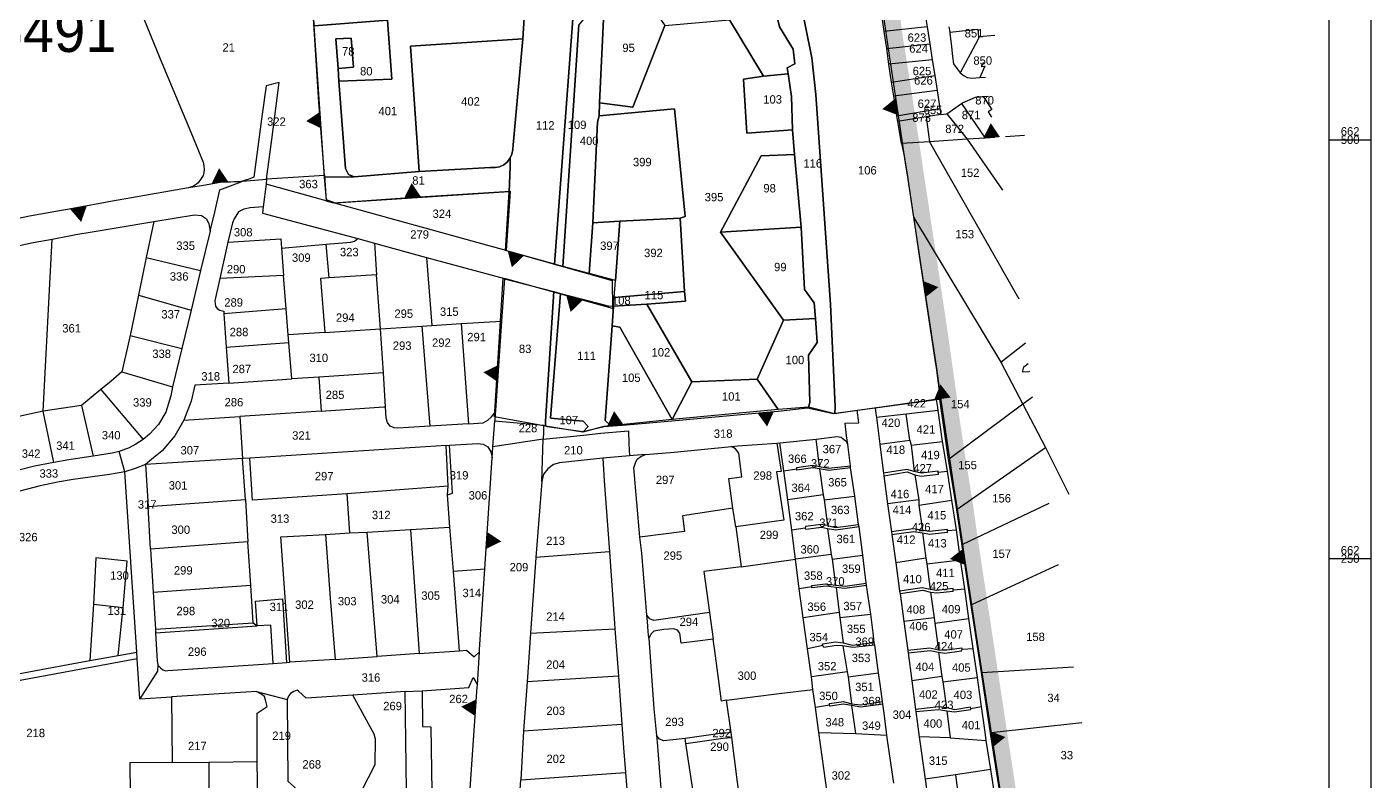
# Model space of a CAD drawing. Extents: x -493 to 187849, y -1657 to 664362.
# Drawn here: x 187047 to 187849, y 662117 to 662567 of the extents above; entities that cross this region are included whole.
import ezdxf
from ezdxf.enums import TextEntityAlignment as Align

# ---------------------------------------------------------------- set-up
doc = ezdxf.new("R2010")
doc.units = 0
doc.header["$MEASUREMENT"] = 0
doc.layers.get('0').update_dxf_attribs({"linetype": 'CONTINUOUS'})
for name, color, linetype in [('0DXF_GUSH', 3, 'CONTINUOUS'), ('0G_GV_LIN', 10, 'CONTINUOUS'), ('1DXF_GUSH', 3, 'CONTINUOUS'), ('1G_GV_LIN', 1, 'CONTINUOUS'), ('BOUNDARY', 1, 'CONTINUOUS'), ('GBOUND_BOUNDARY', 5, 'CONTINUOUS'), ('TR_GILYON', 7, 'CONTINUOUS')]:
    doc.layers.add(name, color=color, linetype=linetype)
doc.styles.get("Standard").update_dxf_attribs({"font": 'dimheb.shx'})
doc.styles.add('TRHEBTXT', font='HEBTXT.SHX')

# ---------------------------------------------------------------- blocks, each defined once
blk = doc.blocks.new('TVC_FENCE')
blk.add_solid([(-0.5, 0), (0.5, 0), (0, 0.866)])

msp = doc.modelspace()

# ---------------------------------------------------------------- linework, layer by layer
at = {"layer": '0DXF_GUSH', "linetype": 'CONTINUOUS'}
for points, elevation in [([(187481.92, 662604.23), (187485.92, 662604.08), (187487.55, 662603.02), (187495.83, 662567.33), (187504.12, 662554.11), (187505.14, 662545.39), (187500.44, 662542.83), (187501.11, 662539.41), (187486.31, 662538), (187466.17, 662571.56), (187481.92, 662604.23)], 97), ([(187242.3, 662477.89), (187238.91, 662479.33), (187236.98, 662482.8), (187233.14, 662534.89), (187264.69, 662536.12), (187262.08, 662571.3), (187218.33, 662567.89), (187217.75, 662583.5), (187344.58, 662591.61), (187344.3, 662581.92), (187342.78, 662560.28), (187275.77, 662555.88), (187281.09, 662481.03), (187242.3, 662477.89)], 401), ([(187337.03, 662497), (187342.78, 662560.28), (187344.3, 662581.92), (187356.95, 662584.95), (187364.98, 662586.89), (187373.81, 662588.92), (187372.58, 662572.23), (187361.77, 662425.81), (187332.41, 662433.83), (187334.62, 662468.98), (187335.23, 662483.75), (187335.31, 662489.28), (187336.28, 662491.48), (187336.81, 662494.12), (187337.03, 662497)], 112), ([(187372.58, 662572.23), (187373.08, 662574.36), (187373.47, 662576.2), (187374.17, 662578.27), (187375.16, 662579.84), (187376.66, 662581.75), (187377.34, 662583.03), (187379.19, 662583.89), (187380.58, 662584.77), (187382.23, 662584.94), (187385.41, 662585.11), (187387.45, 662582.16), (187376.33, 662568.5), (187366.78, 662424.44), (187361.77, 662425.81), (187372.58, 662572.23)], 109), ([(187414.59, 662587.19), (187427.53, 662568.16), (187408.48, 662519.47), (187388.5, 662521.97), (187391.16, 662576.09), (187393.33, 662580.69), (187395.42, 662582.39), (187414.59, 662587.19)], 95), ([(187218.33, 662567.89), (187262.08, 662571.3), (187264.69, 662536.12), (187233.14, 662534.89), (187232.7, 662542.5), (187241.78, 662543.39), (187240.39, 662560.7), (187231.31, 662560.19), (187232.7, 662542.5), (187233.14, 662534.89), (187236.98, 662482.8), (187238.91, 662479.33), (187242.3, 662477.89), (187224.62, 662477.69), (187218.33, 662567.89)], 80), ([(187439.8, 662403.66), (187439.34, 662409.39), (187436.61, 662453.27), (187439.64, 662454.19), (187433.28, 662518.47), (187388.39, 662514.23), (187388.5, 662521.97), (187408.48, 662519.47), (187427.53, 662568.16), (187466.17, 662571.56), (187486.31, 662538), (187474.38, 662536.19), (187476.38, 662503.91), (187503.62, 662505.81), (187504.8, 662491.23), (187484.94, 662490.31), (187460.72, 662444.78), (187498.41, 662392.33), (187482.62, 662357.16), (187443.66, 662355.56), (187416.84, 662401.81), (187439.8, 662403.66)], 395), ([(187231.31, 662560.19), (187240.39, 662560.7), (187241.78, 662543.39), (187232.7, 662542.5), (187231.31, 662560.19)], 78), ([(187275.77, 662555.88), (187342.78, 662560.28), (187337.03, 662497), (187337.03, 662497), (187336.81, 662494.12), (187336.28, 662491.48), (187335.31, 662489.28), (187333.5, 662486.64), (187331.41, 662484.95), (187328.97, 662483.83), (187326.34, 662483.34), (187323.64, 662483.52), (187281.09, 662481.03), (187275.77, 662555.88), (187275.77, 662555.88)], 402), ([(187474.38, 662536.19), (187486.31, 662538), (187501.11, 662539.41), (187503.06, 662525.77), (187503.62, 662505.81), (187476.38, 662503.91), (187474.38, 662536.19)], 103), ([(187388.39, 662514.23), (187433.28, 662518.47), (187439.64, 662454.19), (187436.61, 662453.27), (187400.67, 662451.34), (187384.56, 662450.48), (187387.31, 662510.41), (187388.39, 662514.23)], 399), ([(187242.3, 662477.89), (187281.09, 662481.03), (187323.64, 662483.52), (187326.34, 662483.34), (187328.97, 662483.83), (187331.41, 662484.95), (187333.5, 662486.64), (187335.31, 662489.28), (187335.23, 662483.75), (187334.62, 662468.98), (187231.12, 662462.16), (187225.66, 662464.08), (187224.62, 662477.69), (187242.3, 662477.89)], 81), ([(187484.94, 662490.31), (187504.8, 662491.23), (187508.83, 662447.81), (187460.72, 662444.78), (187484.94, 662490.31)], 98), ([(187384.56, 662450.48), (187400.67, 662451.34), (187398.06, 662415.89), (187382.45, 662420.17), (187384.56, 662450.48)], 397), ([(187400.67, 662451.34), (187436.61, 662453.27), (187439.34, 662409.39), (187397.34, 662405.89), (187398.06, 662415.89), (187400.67, 662451.34)], 392), ([(187460.72, 662444.78), (187508.83, 662447.81), (187510.83, 662410.61), (187516.69, 662402.7), (187517.33, 662393.36), (187498.41, 662392.33), (187460.72, 662444.78)], 99), ([(187331.11, 662417.12), (187361.31, 662409.36), (187356.44, 662332.03), (187356.39, 662329.12), (187325.92, 662334.66), (187331.11, 662417.12)], 83), ([(187365.23, 662408.31), (187359.39, 662333.81), (187378.86, 662332.12), (187381.77, 662328.92), (187378.58, 662325.44), (187356.39, 662329.12), (187356.44, 662332.03), (187361.31, 662409.36), (187365.23, 662408.31)], 107), ([(187393.83, 662400.94), (187396.95, 662400.59), (187396.09, 662388.89), (187391.95, 662332.52), (187395.25, 662329.3), (187391.14, 662328.88), (187378.58, 662325.44), (187381.77, 662328.92), (187378.86, 662332.12), (187359.39, 662333.81), (187365.23, 662408.31), (187393.83, 662400.94), (187393.83, 662400.94)], 111), ([(187439.8, 662403.66), (187416.84, 662401.81), (187396.95, 662400.59), (187397.34, 662405.89), (187439.34, 662409.39), (187439.8, 662403.66)], 115), ([(187443.66, 662355.56), (187431.83, 662333.09), (187400.67, 662388.09), (187396.09, 662388.89), (187396.95, 662400.59), (187416.84, 662401.81), (187443.66, 662355.56)], 102), ([(187498.41, 662392.33), (187517.33, 662393.36), (187518.42, 662379.03), (187513.19, 662371.47), (187514, 662343.16), (187513.19, 662340.31), (187495.11, 662339), (187482.62, 662357.16), (187498.41, 662392.33)], 100), ([(187396.09, 662388.89), (187400.67, 662388.09), (187431.83, 662333.09), (187395.25, 662329.3), (187391.95, 662332.52), (187396.09, 662388.89)], 105), ([(187482.62, 662357.16), (187495.11, 662339), (187431.83, 662333.09), (187443.66, 662355.56), (187482.62, 662357.16)], 101)]:
    msp.add_lwpolyline(points, close=True, dxfattribs=dict(at, elevation=elevation))
for points, elevation in [([(187503.84, 662605.12), (187515.3, 662548.91), (187517.62, 662526.98), (187526.3, 662401.61), (187529.23, 662340.89), (187529, 662336.45), (187513.19, 662340.31), (187514, 662343.16), (187513.19, 662371.47), (187518.42, 662379.03), (187517.33, 662393.36), (187516.69, 662402.7), (187510.83, 662410.61), (187508.83, 662447.81), (187504.8, 662491.23), (187504.8, 662491.23), (187503.62, 662505.81), (187503.06, 662525.77), (187501.11, 662539.41), (187500.44, 662542.83), (187505.14, 662545.39), (187504.12, 662554.11), (187495.83, 662567.33), (187487.55, 662603.02)], 116), ([(187557.67, 662574.52), (187559.5, 662562.36), (187561.34, 662550.17), (187563.34, 662536.84), (187566.5, 662515.77), (187569.16, 662498.14), (187570.16, 662491.47), (187570.16, 662491.47), (187571.34, 662483.53), (187572.23, 662477.62), (187577.22, 662444.41), (187579.28, 662430.77), (187588.97, 662366.3), (187589.3, 662364.03), (187591.77, 662345.41), (187542.75, 662338.44), (187534.12, 662337.19), (187529, 662336.45), (187529.23, 662340.89), (187526.3, 662401.61), (187517.62, 662526.98), (187515.3, 662548.91), (187503.84, 662605.12)], 106), ([(187391.16, 662576.09), (187388.5, 662521.97), (187388.39, 662514.23), (187387.31, 662510.41), (187384.56, 662450.48), (187382.45, 662420.17), (187366.78, 662424.44), (187376.33, 662568.5)], 400)]:
    msp.add_lwpolyline(points, dxfattribs=dict(at, elevation=elevation))
at = {"layer": '0DXF_GUSH'}
for points in [[(187224.59, 662478.69), (187221.19, 662522.5), (187218.03, 662572.38), (187217.27, 662584.94), (187217, 662587.69)], [(187112.72, 662581.88), (187114.91, 662576.5), (187126.5, 662548.25), (187144.8, 662504.44), (187152.11, 662486.63), (187152.66, 662484.38), (187152.75, 662482.44), (187152.58, 662480.31), (187152.08, 662478.69), (187151, 662476.88), (187149.2, 662474.31), (187148.16, 662473.44)], [(187558.43, 662564.55), (187556.67, 662575.81)], [(187582.11, 662579.22), (187583.97, 662567.3)], [(187583.97, 662567.3), (187558.43, 662564.55)], [(187583.97, 662567.3), (187585.55, 662557.22)], [(187596.95, 662567.4), (187597.49, 662564.2)], [(187559.88, 662554.42), (187558.43, 662564.55)], [(187597.49, 662564.2), (187614.16, 662565.91), (187614.55, 662561.47), (187615.09, 662561.52)], [(187597.49, 662564.2), (187597.6, 662563.57), (187598.43, 662555.34), (187599.2, 662549.66), (187599.65, 662545.23), (187603.7, 662539.88)], [(187615.09, 662561.52), (187614.24, 662559.52), (187603.7, 662539.88)], [(187615.09, 662561.52), (187624.29, 662562.46)], [(187559.88, 662554.42), (187585.55, 662557.22)], [(187561.17, 662545.12), (187559.88, 662554.42)], [(187585.55, 662557.22), (187587.03, 662547.77)], [(187587.03, 662547.77), (187561.17, 662545.12)], [(187562.82, 662534.3), (187561.17, 662545.12)], [(187587.03, 662547.77), (187588.53, 662538.24)], [(187617.51, 662546.06), (187616.28, 662543.73), (187618.43, 662543.95), (187615.42, 662537.09)], [(187562.82, 662534.3), (187588.53, 662538.24)], [(187588.53, 662538.24), (187589.9, 662529.46)], [(187603.7, 662539.88), (187606.04, 662538.2), (187607.94, 662537.12), (187610.66, 662536.76), (187615.42, 662537.09)], [(187615.42, 662537.09), (187618.88, 662537.33)], [(187190.02, 662476.44), (187193.11, 662500.19), (187197.52, 662534.13), (187189.66, 662532.25), (187187.33, 662515.19), (187186.55, 662509.38), (187182.31, 662477.56), (187180.08, 662476.63), (187175.69, 662475.25)], [(187564.09, 662526.03), (187562.82, 662534.3)], [(187589.9, 662529.46), (187564.09, 662526.03)], [(187589.9, 662529.46), (187591.58, 662518.72)], [(187565.9, 662514.26), (187564.09, 662526.03)], [(187595.83, 662515.52), (187604.45, 662521.64)], [(187604.45, 662521.64), (187605.12, 662522.11), (187612.76, 662525.45), (187617.32, 662525.72)], [(187604.45, 662521.64), (187618.63, 662500.97)], [(187617.32, 662525.72), (187620.6, 662525.91)], [(187617.32, 662525.72), (187622.51, 662518.13), (187620.3, 662516.63), (187622.45, 662513.55)], [(187565.9, 662514.26), (187591.58, 662518.72)], [(187566.42, 662510.85), (187565.9, 662514.26)], [(187583.37, 662513.72), (187566.42, 662510.85)], [(187592.16, 662515.03), (187583.37, 662513.72)], [(187583.37, 662513.72), (187585.33, 662498.78)], [(187591.58, 662518.72), (187592.16, 662515.03)], [(187592.16, 662515.03), (187595.83, 662515.52)], [(187595.83, 662515.52), (187607.9, 662500.26)], [(187568.7, 662497.77), (187566.42, 662510.85)], [(187585.33, 662498.78), (187568.7, 662497.77)], [(187568.7, 662497.77), (187570.27, 662490.36), (187572.08, 662479.26), (187575.87, 662453.84)], [(187607.9, 662500.26), (187585.33, 662498.78)], [(187585.33, 662498.78), (187638.77, 662405.03)], [(187618.63, 662500.97), (187607.9, 662500.26)], [(187607.9, 662500.26), (187629.03, 662469.8)], [(187624.29, 662501.34), (187618.63, 662500.97)], [(187642.02, 662502.51), (187630.7, 662501.76)], [(187143.33, 662471.25), (187098, 662463.25), (187074.34, 662459), (187048.5, 662454.38), (187027.75, 662449.94), (187007.55, 662444.69), (186993.59, 662440.88), (186984.03, 662438.13), (186975.81, 662435.44), (186957.58, 662429.44)], [(187175.69, 662475.25), (187174.75, 662474.9), (187162.31, 662474.38), (187152.28, 662472.75), (187143.33, 662471.25)], [(187148.16, 662473.44), (187146.44, 662472.38), (187143.33, 662471.25)], [(187156.25, 662445.5), (187159.03, 662456.81), (187162.05, 662470.19), (187174.75, 662474.9), (187175.69, 662475.25)], [(187175.69, 662475.25), (187190.02, 662476.44)], [(187189.73, 662473.56), (187188.05, 662459.88)], [(187190.02, 662476.44), (187189.73, 662473.56)], [(187225.61, 662463.63), (187189.73, 662473.56)], [(187224.59, 662478.69), (187205.94, 662477.44), (187190.02, 662476.44)], [(187224.59, 662478.69), (187225.61, 662463.63)], [(187225.61, 662463.63), (187229.89, 662462.31)], [(187229.89, 662462.31), (187278.27, 662465.63), (187335.27, 662469.38), (187332.83, 662433.81)], [(187122.84, 662451.13), (187147.09, 662455.13), (187151.27, 662454.75), (187154.06, 662452.81), (187155.58, 662449.88), (187156.25, 662445.5)], [(187188.05, 662459.88), (187180.28, 662459.38), (187176.52, 662458.63), (187173.28, 662457.06), (187170.7, 662452.75), (187169.66, 662450.5), (187166.92, 662438.81)], [(187188.05, 662459.88), (187187.59, 662456.13), (187244.36, 662441)], [(187332.83, 662433.81), (187321.94, 662436.81), (187229.89, 662462.31)], [(187062.14, 662440.75), (187072.25, 662442.63), (187076.31, 662443.38), (187085.88, 662445.06), (187100.25, 662447.5), (187122.84, 662451.13)], [(187122.84, 662451.13), (187118.22, 662429.63)], [(187575.87, 662453.84), (187627.94, 662367.34)], [(187575.87, 662453.84), (187578.85, 662433.89), (187589.44, 662364.94), (187591.96, 662346.01), (187597.33, 662309.6)], [(186998.75, 662425.56), (187011.84, 662429.31), (187030.78, 662434.31), (187035.31, 662435.25), (187050.84, 662438.75), (187062.14, 662440.75)], [(187056.69, 662338), (187062.14, 662440.75)], [(187156.25, 662445.5), (187150.56, 662422)], [(187166.92, 662438.81), (187162.06, 662417.19)], [(187166.92, 662438.81), (187198.58, 662440.94), (187198.92, 662435.31)], [(187225.5, 662437.69), (187240.31, 662438.88), (187242.48, 662439.44), (187244.36, 662441)], [(187244.36, 662441), (187254.34, 662438.19)], [(187198.92, 662435.31), (187225.5, 662437.69)], [(187198.92, 662435.31), (187200.06, 662419)], [(187227.23, 662417.5), (187225.5, 662437.69)], [(187254.34, 662438.19), (187285.41, 662429.81)], [(187254.34, 662438.19), (187255.56, 662419.38)], [(187332.83, 662433.81), (187396.16, 662415.94), (187396.28, 662399.19), (187331.89, 662417.13)], [(187118.22, 662429.63), (187113.63, 662407.31)], [(187118.22, 662429.63), (187150.56, 662422)], [(187285.41, 662429.81), (187331.89, 662417.13)], [(187285.41, 662429.81), (187288.64, 662389.19)], [(187150.56, 662422), (187144.98, 662398.31)], [(187162.06, 662417.19), (187159.14, 662403.88), (187159.61, 662400.75), (187160.42, 662399.31), (187162.03, 662398.31), (187164.52, 662397.75), (187164.56, 662396.13)], [(187200.06, 662419), (187162.06, 662417.19)], [(187201.61, 662399.13), (187200.06, 662419)], [(187227.23, 662417.5), (187222.23, 662417.13), (187224.72, 662384.94)], [(187255.56, 662419.38), (187227.23, 662417.5)], [(187257.88, 662387.19), (187255.56, 662419.38)], [(187331.89, 662417.13), (187330.11, 662391.69)], [(187113.63, 662407.31), (187108.53, 662383.19)], [(187113.63, 662407.31), (187144.98, 662398.31)], [(187201.61, 662399.13), (187164.56, 662396.13)], [(187202.89, 662383.63), (187201.61, 662399.13)], [(187144.98, 662398.31), (187139.53, 662375.38)], [(187164.56, 662396.13), (187165.94, 662376.13)], [(187306.02, 662390.25), (187330.11, 662391.69)], [(187330.11, 662391.69), (187326.47, 662338.44)], [(187108.53, 662383.19), (187103.67, 662361.5)], [(187108.53, 662383.19), (187139.53, 662375.38)], [(187224.72, 662384.94), (187202.89, 662383.63)], [(187203.28, 662379.06), (187202.89, 662383.63)], [(187224.72, 662384.94), (187257.88, 662387.19)], [(187257.88, 662387.19), (187282.53, 662388.69)], [(187259.69, 662360.94), (187257.88, 662387.19)], [(187282.53, 662388.69), (187288.64, 662389.19)], [(187282.53, 662388.69), (187287.44, 662329.06)], [(187288.64, 662389.19), (187306.02, 662390.25)], [(187306.02, 662390.25), (187310.44, 662330.5)], [(187139.53, 662375.38), (187133.95, 662352.56)], [(187165.94, 662376.13), (187203.28, 662379.06)], [(187165.94, 662376.13), (187167.39, 662354.75)], [(187204.98, 662357.31), (187203.28, 662379.06)], [(187627.94, 662367.34), (187642.57, 662378.88)], [(187627.94, 662367.34), (187641.03, 662342.1)], [(187103.67, 662361.5), (187097.25, 662355.94), (187091.22, 662351)], [(187103.67, 662361.5), (187133.95, 662352.56)], [(187259.69, 662360.94), (187221.2, 662358.31)], [(187260.92, 662340.56), (187259.69, 662360.94)], [(187645, 662361.73), (187644.69, 662361.52), (187640.94, 662361.25), (187641.67, 662364.5)], [(187641.67, 662364.5), (187644.34, 662366.42)], [(187091.22, 662351), (187079.61, 662341.31)], [(187091.22, 662351), (187116.3, 662321.13)], [(187133.95, 662352.56), (187132.92, 662347.19), (187129.89, 662337.44), (187125.47, 662330.13), (187120.22, 662324.31), (187116.3, 662321.13)], [(187167.39, 662354.75), (187147.11, 662353.5), (187145.03, 662344.06), (187140.72, 662332.56)], [(187167.39, 662354.75), (187204.98, 662357.31)], [(187221.2, 662358.31), (187204.98, 662357.31)], [(187221.2, 662358.31), (187222.63, 662338.06)], [(187552.91, 662340.06), (187589.53, 662344.94)], [(187589.53, 662344.94), (187591.27, 662345.19), (187596.39, 662310.56), (187601.25, 662280.5), (187604.47, 662259), (187609.77, 662223.38), (187616.16, 662182), (187621.58, 662145.75), (187627.66, 662106.88), (187633.59, 662068.38), (187633.88, 662065.63), (187639.81, 662025.56), (187640.69, 662017.88), (187641.03, 662016.25), (187641.73, 662004.94), (187642.64, 661990.98), (187642.69, 661990.5), (187642.89, 661988.6), (187642.88, 661986.69), (187643.13, 661977.63), (187643.43, 661966.98), (187643.46, 661966.06), (187643.64, 661960.7), (187643.95, 661941.12)], [(187590.53, 662338.38), (187590.42, 662340.25), (187589.53, 662344.94)], [(187646.93, 662346.36), (187641.03, 662342.1)], [(187056.69, 662338), (187040.47, 662334.5), (187033.47, 662332.69)], [(187079.61, 662341.31), (187056.69, 662338)], [(187063.02, 662307.31), (187056.69, 662338)], [(187079.61, 662341.31), (187086.56, 662311.25)], [(187140.72, 662332.56), (187173.94, 662334.88)], [(187222.63, 662338.06), (187173.94, 662334.88)], [(187173.94, 662334.88), (187175.69, 662309.69)], [(187222.63, 662338.06), (187259.83, 662340.5), (187260.92, 662340.56)], [(187287.44, 662329.06), (187268.33, 662327.88), (187266.06, 662328.13), (187263.8, 662329.13), (187262.2, 662331.31), (187261.39, 662333.75), (187260.92, 662340.56)], [(187310.44, 662330.5), (187319.08, 662331.06), (187321.98, 662332.63), (187324.08, 662334.63), (187325.86, 662336.88), (187326.47, 662338.44)], [(187326.47, 662338.44), (187326.17, 662333.75), (187326.06, 662332.25)], [(187355.17, 662329.63), (187357.41, 662328.94), (187378.7, 662325.88), (187391.25, 662328.81), (187404.7, 662329.94), (187431.7, 662332.25), (187470.58, 662335.81), (187488.09, 662337.5), (187495.19, 662338), (187512.7, 662340), (187528.17, 662336.63), (187542.17, 662338.63)], [(187536.67, 662318.06), (187535.86, 662323.38), (187535.13, 662330.88), (187543.19, 662331.13), (187542.17, 662338.63)], [(187542.17, 662338.63), (187552.91, 662340.06)], [(187552.91, 662340.06), (187553.48, 662336.56), (187553.7, 662334.13)], [(187571.55, 662336.25), (187553.7, 662334.13)], [(187590.53, 662338.38), (187571.55, 662336.25)], [(187573.67, 662320.75), (187571.55, 662336.25)], [(187593.25, 662319.94), (187590.53, 662338.38)], [(187641.03, 662342.1), (187597.33, 662309.6)], [(187641.03, 662342.1), (187654.55, 662316.25)], [(187140.72, 662332.56), (187135.3, 662323.38), (187127.64, 662314.25), (187122.55, 662310.06), (187117.7, 662306.19)], [(187310.44, 662330.5), (187287.44, 662329.06)], [(187324.95, 662316.69), (187326.06, 662332.25)], [(187326.06, 662332.25), (187355.17, 662329.63)], [(187355.17, 662329.63), (187355.08, 662325.44), (187355, 662321.25)], [(187553.7, 662334.13), (187555.72, 662318.38)], [(187116.3, 662321.13), (187112.09, 662318.25), (187108.02, 662316.19), (187102.09, 662314)], [(187299.16, 662317.63), (187316.03, 662318.69), (187319.19, 662318.25), (187321.95, 662316.75), (187323.84, 662313.81), (187324.5, 662310.06)], [(187355, 662321.25), (187324.95, 662316.69)], [(187354.08, 662296.13), (187355, 662321.25)], [(187355, 662321.25), (187378.94, 662323.75), (187389.27, 662324.81), (187405.88, 662326.31), (187406.13, 662318.56), (187406.36, 662311.31)], [(187467.27, 662316.94), (187470.84, 662317.25), (187494.34, 662318.94)], [(187494.34, 662318.94), (187496.89, 662302.06), (187494.2, 662301.75), (187498.45, 662272.94), (187469.91, 662269.06)], [(187494.34, 662318.94), (187496.03, 662319.13)], [(187496.03, 662319.13), (187517.73, 662321.25)], [(187498.58, 662302.44), (187496.03, 662319.13)], [(187517.73, 662321.25), (187530.28, 662322.88), (187532.73, 662322.5), (187534.06, 662321.31), (187535.55, 662320.31), (187536.67, 662318.06)], [(187519.84, 662305.06), (187517.73, 662321.25)], [(187555.72, 662318.38), (187573.67, 662320.75)], [(187573.67, 662320.75), (187574.38, 662317.63)], [(187574.38, 662317.63), (187593.25, 662319.94)], [(187596.09, 662302.13), (187593.25, 662319.94)], [(187086.56, 662311.25), (187072.02, 662309.06), (187063.02, 662307.31)], [(187102.09, 662314), (187097.81, 662312.94), (187094.11, 662312.31), (187086.56, 662311.25)], [(187105.53, 662301.88), (187102.09, 662314)], [(187297.14, 662317.44), (187179.91, 662309.94)], [(187297.14, 662317.44), (187299.16, 662317.63)], [(187298.36, 662293.19), (187297.14, 662317.44)], [(187298, 662288), (187300.83, 662289), (187299.16, 662317.63)], [(187324.5, 662310.06), (187324.95, 662316.69)], [(187406.36, 662311.31), (187390.5, 662309.94)], [(187416.03, 662312.13), (187408.88, 662311.63), (187406.36, 662311.31)], [(187412.72, 662262.81), (187409.14, 662304.13), (187409.95, 662307.25), (187410.97, 662309.38), (187413.22, 662311), (187416.03, 662312.13)], [(187416.03, 662312.13), (187433.13, 662313.44), (187467.27, 662316.94)], [(187468.09, 662280.13), (187465.66, 662297.81), (187473.39, 662298.88), (187471.59, 662312.94), (187469.72, 662315.5), (187467.27, 662316.94)], [(187538.22, 662305.44), (187536.67, 662318.06)], [(187555.72, 662318.38), (187556.17, 662315), (187558.02, 662300.94)], [(187574.38, 662317.63), (187576.27, 662302.06)], [(187601.91, 662279.55), (187654.55, 662316.25)], [(187654.55, 662316.25), (187668.46, 662288.52)], [(187063.02, 662307.31), (187051.52, 662305.13), (187041.5, 662302.69)], [(187117.7, 662306.19), (187111.63, 662303.75), (187105.53, 662301.88)], [(187175.69, 662309.69), (187117.7, 662306.19)], [(187117.7, 662306.19), (187119.34, 662281.13)], [(187179.91, 662309.94), (187175.69, 662309.69)], [(187177.34, 662285.31), (187175.69, 662309.69)], [(187237.8, 662288.75), (187181.5, 662284.88), (187179.91, 662309.94)], [(187320.09, 662244), (187324.5, 662310.06)], [(187390.5, 662309.94), (187364.72, 662307.19), (187361.22, 662306.13), (187357.78, 662303.69), (187355.25, 662300.38), (187354.08, 662296.13)], [(187390.5, 662309.94), (187391.41, 662296.5), (187394.44, 662254.13)], [(187498.58, 662302.44), (187506.19, 662303.5)], [(187500.89, 662285.19), (187498.58, 662302.44)], [(187506.19, 662303.5), (187506.19, 662304.38), (187515.7, 662305.81), (187519.84, 662305.06)], [(187519.83, 662303.63), (187515.81, 662304.13), (187506.3, 662302.75), (187506.19, 662303.5)], [(187538.27, 662304.13), (187525.3, 662302.63), (187519.83, 662303.63)], [(187519.83, 662303.63), (187522.05, 662288.13)], [(187519.84, 662305.06), (187525.2, 662303.94), (187538.22, 662305.44)], [(187538.27, 662304.13), (187538.22, 662305.44)], [(187540.88, 662287.25), (187538.27, 662304.13)], [(187576.27, 662302.06), (187571.83, 662303.13), (187558.02, 662300.94)], [(187597.33, 662309.6), (187599.79, 662293.41), (187601.91, 662279.55)], [(187105.53, 662301.88), (187096.33, 662300.19), (187074.7, 662297.25), (187065.25, 662295.63), (187054.86, 662293.44), (187038.97, 662289.31), (187024.53, 662284.75), (187014.61, 662281.06), (187008.5, 662278.25)], [(187112.53, 662194.19), (187105.53, 662301.88)], [(187354.08, 662296.13), (187350.53, 662250.69)], [(187558.02, 662300.94), (187558.06, 662299.44)], [(187558.06, 662299.44), (187572, 662301.75), (187576.61, 662300.06)], [(187558.06, 662299.44), (187560.31, 662282.63)], [(187590.61, 662301.56), (187590.61, 662302.25), (187580.47, 662300.94), (187576.27, 662302.06)], [(187576.61, 662300.06), (187580.33, 662299.25), (187590.72, 662300.31), (187590.61, 662301.56)], [(187576.61, 662300.06), (187578.94, 662285)], [(187590.61, 662301.56), (187596.09, 662302.13)], [(187598.7, 662284.88), (187596.09, 662302.13)], [(187298.36, 662293.19), (187237.8, 662288.75)], [(187237.8, 662288.75), (187239.53, 662265.31)], [(187298, 662288), (187298.36, 662293.19)], [(187299.36, 662268.75), (187298, 662288)], [(187522.05, 662288.13), (187500.89, 662285.19)], [(187522.05, 662288.13), (187522.59, 662285)], [(187522.59, 662285), (187540.88, 662287.25)], [(187543, 662270.38), (187540.88, 662287.25)], [(187119.34, 662281.13), (187177.34, 662285.31)], [(187120.67, 662255.56), (187119.34, 662281.13)], [(187177.34, 662285.31), (187178.88, 662259.94)], [(187468.09, 662280.13), (187438.09, 662275.63), (187439.36, 662266.13), (187412.72, 662262.81)], [(187469.91, 662269.06), (187468.09, 662280.13)], [(187503.2, 662266.94), (187500.89, 662285.19)], [(187522.59, 662285), (187524.48, 662269.81)], [(187578.94, 662285), (187560.31, 662282.63)], [(187560.31, 662282.63), (187562.8, 662265.94)], [(187578.94, 662285), (187579.09, 662282)], [(187579.09, 662282), (187598.7, 662284.88)], [(187579.09, 662282), (187581.16, 662266.88)], [(187601.42, 662267.13), (187598.7, 662284.88)], [(187601.91, 662279.55), (187605.12, 662258.37)], [(187656.67, 662282.91), (187605.12, 662258.37)], [(187524.48, 662269.81), (187520.7, 662270.44), (187511.39, 662269.25), (187511.27, 662268.25)], [(187524.48, 662269.81), (187529.39, 662268.56), (187543, 662270.38)], [(187543.42, 662268.94), (187543, 662270.38)], [(187203.83, 662188.19), (187198.47, 662262.94), (187225.2, 662264.44)], [(187225.2, 662264.44), (187239.53, 662265.31)], [(187225.2, 662264.44), (187227.92, 662226.31), (187230.86, 662189.88)], [(187239.53, 662265.31), (187250.03, 662265.75)], [(187250.03, 662265.75), (187275.78, 662267.44)], [(187255.95, 662191.56), (187250.03, 662265.75)], [(187275.78, 662267.44), (187299.36, 662268.75)], [(187275.78, 662267.44), (187280.95, 662193.38)], [(187301.41, 662242.44), (187299.36, 662268.75)], [(187416.7, 662216.25), (187413.77, 662253.31), (187412.72, 662262.81)], [(187469.91, 662269.06), (187473.08, 662245.13)], [(187511.27, 662268.25), (187503.2, 662266.94)], [(187505.42, 662249.69), (187503.2, 662266.94)], [(187524.47, 662267.81), (187520.92, 662268.5), (187511.7, 662267.38), (187511.27, 662268.25)], [(187543.42, 662268.94), (187529.59, 662267), (187524.47, 662267.81)], [(187524.47, 662267.81), (187526.8, 662252.56)], [(187545.59, 662252.06), (187543.42, 662268.94)], [(187581.16, 662266.88), (187575.75, 662267.81), (187562.8, 662265.94)], [(187562.8, 662265.94), (187562.84, 662264.44)], [(187562.84, 662264.44), (187575.8, 662266.13), (187581.28, 662265.31)], [(187562.84, 662264.44), (187565.33, 662247.5)], [(187596.06, 662266.88), (187596.08, 662267.38), (187585.38, 662266.13), (187581.16, 662266.88)], [(187581.28, 662265.31), (187585.36, 662264.56), (187596.05, 662265.81), (187596.06, 662266.88)], [(187581.28, 662265.31), (187583.16, 662250.31)], [(187596.06, 662266.88), (187601.42, 662267.13)], [(187603.84, 662249.38), (187601.42, 662267.13)], [(187178.88, 662259.94), (187120.67, 662255.56)], [(187120.67, 662255.56), (187122.27, 662230.06)], [(187180.56, 662234.13), (187178.88, 662259.94)], [(187605.12, 662258.37), (187605.75, 662254.09), (187610.44, 662222.51)], [(187104.36, 662220.75), (187106.86, 662248.5), (187088.17, 662250.44), (187086.66, 662222.75)], [(187350.53, 662250.69), (187347.36, 662205.44)], [(187394.44, 662254.13), (187350.53, 662250.69)], [(187394.44, 662254.13), (187397.56, 662211.19), (187397.78, 662208.13)], [(187473.08, 662245.13), (187505.42, 662249.69)], [(187526.8, 662252.56), (187505.42, 662249.69)], [(187507.73, 662232.06), (187505.42, 662249.69)], [(187526.8, 662252.56), (187527.36, 662249.63)], [(187527.36, 662249.63), (187545.59, 662252.06)], [(187527.36, 662249.63), (187529.3, 662234.25)], [(187547.72, 662235.31), (187545.59, 662252.06)], [(187583.16, 662250.31), (187565.33, 662247.5)], [(187565.33, 662247.5), (187567.58, 662230.63)], [(187583.16, 662250.31), (187583.75, 662246.81)], [(187583.75, 662246.81), (187603.84, 662249.38)], [(187583.75, 662246.81), (187585.88, 662231.63)], [(187606.39, 662232.06), (187603.84, 662249.38)], [(187662.06, 662246.39), (187610.44, 662222.51)], [(187301.41, 662242.44), (187320.09, 662244)], [(187305.14, 662195.06), (187301.41, 662242.44)], [(187316.98, 662194.31), (187317.08, 662195.81), (187320.09, 662244)], [(187473.08, 662245.13), (187450.81, 662242.31), (187454.08, 662217.81)], [(187122.27, 662230.06), (187180.56, 662234.13)], [(187181.91, 662211.63), (187180.56, 662234.13)], [(187515.13, 662233.13), (187507.73, 662232.06)], [(187510.05, 662214.75), (187507.73, 662232.06)], [(187515.13, 662233.13), (187515.13, 662233.94), (187523.41, 662235), (187529.3, 662234.25)], [(187529.66, 662232.69), (187523.84, 662233.56), (187515.13, 662232.5), (187515.13, 662233.13)], [(187529.3, 662234.25), (187535.03, 662233.56), (187547.72, 662235.31)], [(187547.83, 662233.94), (187534.91, 662232.13), (187529.66, 662232.69)], [(187529.66, 662232.69), (187531.44, 662217.88)], [(187547.83, 662233.94), (187547.72, 662235.31)], [(187550.44, 662216.81), (187547.83, 662233.94)], [(187585.88, 662231.63), (187581.06, 662232.5), (187567.58, 662230.63)], [(187567.58, 662230.63), (187567.81, 662229.19)], [(187567.81, 662229.19), (187581.36, 662231.13), (187586.05, 662230.06)], [(187599.42, 662231.38), (187599.44, 662232.13), (187589.72, 662231), (187585.88, 662231.63)], [(187586.05, 662230.06), (187589.77, 662229.5), (187599.55, 662230.5), (187599.42, 662231.38)], [(187599.42, 662231.38), (187606.39, 662232.06)], [(187608.81, 662214.25), (187606.39, 662232.06)], [(187086.66, 662222.75), (187084.56, 662189.13)], [(187086.66, 662222.75), (187104.36, 662220.75)], [(187122.27, 662230.06), (187123.64, 662207.88)], [(187184.39, 662209.94), (187183.34, 662224.63), (187199.39, 662225.94), (187201.91, 662188)], [(187567.81, 662229.19), (187570.05, 662212.44)], [(187586.05, 662230.06), (187588.13, 662214.63)], [(187610.44, 662222.51), (187613.5, 662202.61), (187616.7, 662182.04)], [(187101.56, 662192.19), (187104.36, 662220.75)], [(187454.08, 662217.81), (187420.95, 662213.13), (187418.61, 662214.06), (187416.7, 662216.25)], [(187418.05, 662202.63), (187417.53, 662206.5), (187417.23, 662212.56), (187416.7, 662216.25)], [(187454.08, 662217.81), (187456.39, 662201.94)], [(187531.44, 662217.88), (187510.05, 662214.75)], [(187512.59, 662196.25), (187510.05, 662214.75)], [(187531.44, 662217.88), (187531.91, 662214.81)], [(187531.91, 662214.81), (187550.44, 662216.81)], [(187531.91, 662214.81), (187533.86, 662199.69)], [(187552.44, 662200), (187551.75, 662205.75), (187550.44, 662216.81)], [(187588.13, 662214.63), (187570.05, 662212.44)], [(187588.13, 662214.63), (187588.53, 662211.56)], [(187588.53, 662211.56), (187608.81, 662214.25)], [(187611.47, 662196.44), (187608.81, 662214.25)], [(187123.64, 662207.88), (187181.91, 662211.63)], [(187123.64, 662207.88), (187123.78, 662205.81)], [(187123.78, 662205.81), (187184.39, 662209.94)], [(187181.91, 662211.63), (187184.39, 662209.94)], [(187193.94, 662187.5), (187192.55, 662210.31), (187184.39, 662209.94)], [(187347.36, 662205.44), (187397.78, 662208.13)], [(187397.78, 662208.13), (187399.83, 662179.88)], [(187456.39, 662201.94), (187447.11, 662200.81), (187437.36, 662199.5), (187436.41, 662205.56), (187435.08, 662207.38), (187432.86, 662208.13), (187427.03, 662207.75), (187420.88, 662206.63), (187419.3, 662205.19), (187418.05, 662202.63)], [(187570.05, 662212.44), (187572.47, 662195.25)], [(187588.53, 662211.56), (187590.8, 662195.44)], [(187123.78, 662205.81), (187124.66, 662188.88)], [(187347.36, 662205.44), (187345.41, 662176.56)], [(187418.05, 662202.63), (187421.06, 662160.44), (187422.61, 662144.38)], [(187464.38, 662165.5), (187461.34, 662164.88), (187457.45, 662194.88), (187456.39, 662201.94)], [(187521.78, 662198.19), (187512.59, 662196.25)], [(187521.78, 662198.19), (187521.67, 662199.19), (187529.39, 662200.25), (187533.86, 662199.69)], [(187533.73, 662197.88), (187529.72, 662198.25), (187522.33, 662197.06), (187521.78, 662198.19)], [(187552.73, 662198.31), (187539.66, 662196.88), (187533.73, 662197.88)], [(187533.86, 662199.69), (187539.33, 662198.31), (187552.44, 662200)], [(187552.73, 662198.31), (187552.44, 662200)], [(187554.92, 662181.88), (187552.73, 662198.31)], [(187084.56, 662189.13), (187101.56, 662192.19)], [(187101.56, 662192.19), (187112.53, 662194.19)], [(187112.72, 662190.13), (187112.53, 662194.19)], [(187230.86, 662189.88), (187255.95, 662191.56)], [(187280.95, 662193.38), (187255.95, 662191.56)], [(187280.95, 662193.38), (187305.14, 662195.06)], [(187305.14, 662195.06), (187309.14, 662195.31), (187313.78, 662191.44), (187316.98, 662194.31)], [(187315.72, 662174.63), (187316.98, 662194.31)], [(187515.03, 662179.38), (187512.59, 662196.25)], [(187533.73, 662197.88), (187536.3, 662182.5)], [(187590.8, 662195.44), (187585.66, 662196.5), (187572.47, 662195.25)], [(187572.47, 662195.25), (187572.58, 662193.75)], [(187572.58, 662193.75), (187585.89, 662195.19), (187590.77, 662194.13)], [(187572.58, 662193.75), (187574.83, 662177.06)], [(187590.77, 662194.13), (187594.61, 662193.56), (187604.56, 662194.94), (187604.88, 662195.88)], [(187590.77, 662194.13), (187592.73, 662179.69)], [(187604.88, 662195.88), (187604.64, 662196.56), (187594.38, 662195.25), (187590.8, 662195.44)], [(187604.88, 662195.88), (187611.47, 662196.44)], [(187614.02, 662179.13), (187611.47, 662196.44)], [(187112.72, 662190.13), (186965.48, 662163)], [(187011.08, 662176), (187034.47, 662179.88), (187058.72, 662184.5), (187084.56, 662189.13)], [(187114.31, 662166.25), (187112.72, 662190.13)], [(187124.66, 662188.88), (187125.2, 662186.91), (187125.17, 662186.38), (187124.98, 662182.81), (187114.31, 662166.25)], [(187124.66, 662188.88), (187125.2, 662186.91), (187125.17, 662186.38), (187126.73, 662184.88), (187128.11, 662183.69), (187129.88, 662183.13), (187131.02, 662183.25), (187193.94, 662187.5)], [(187193.94, 662187.5), (187201.91, 662188)], [(187201.91, 662188), (187203.83, 662188.19)], [(187230.86, 662189.88), (187203.83, 662188.19)], [(187536.3, 662182.5), (187515.03, 662179.38)], [(187536.3, 662182.5), (187536.83, 662179.44)], [(187616.7, 662182.04), (187671.28, 662185.52)], [(187282.86, 662171.19), (187310.55, 662173.19), (187313.16, 662179), (187315.72, 662174.63)], [(187310.5, 662098.19), (187315.66, 662173.5), (187315.72, 662174.63)], [(187345.41, 662176.56), (187343.33, 662147.25)], [(187399.83, 662179.88), (187345.41, 662176.56)], [(187399.83, 662179.88), (187401.92, 662151.19)], [(187515.75, 662171.81), (187515.03, 662179.38)], [(187536.83, 662179.44), (187554.92, 662181.88)], [(187536.83, 662179.44), (187538.81, 662163.38)], [(187557.34, 662164.81), (187556.19, 662173.75), (187554.92, 662181.88)], [(187592.73, 662179.69), (187574.83, 662177.06)], [(187574.83, 662177.06), (187577, 662160.06)], [(187592.73, 662179.69), (187593.33, 662176.44)], [(187593.33, 662176.44), (187614.02, 662179.13)], [(187593.33, 662176.44), (187595.52, 662160.88)], [(187616.48, 662161.69), (187615.23, 662170.38), (187614.02, 662179.13)], [(187616.7, 662182.04), (187622.17, 662145.99)], [(187114.31, 662166.25), (187133.34, 662167.5)], [(187184, 662170.75), (187133.34, 662167.5)], [(187133.34, 662167.5), (187133.67, 662128.38)], [(187184, 662170.75), (187202.19, 662165.94)], [(187184.39, 662128.94), (187184.28, 662157.69), (187190.36, 662161.75), (187189.63, 662165), (187188.75, 662167.63), (187186.59, 662169.31), (187184, 662170.75)], [(187241.41, 662168.5), (187213.69, 662166.63), (187208.94, 662171), (187208.31, 662171.44), (187206.33, 662170.69), (187204.31, 662169.44), (187203.02, 662167.94), (187202.19, 662165.94)], [(187272.72, 662170.63), (187241.41, 662168.5)], [(187246.88, 662111.69), (187254.72, 662127.06), (187254.95, 662142.25), (187254.13, 662145.19), (187241.41, 662168.5)], [(187272.72, 662170.63), (187282.86, 662171.19)], [(187273.41, 662111.81), (187272.72, 662170.63)], [(187282.86, 662171.19), (187283, 662149.88), (187287.91, 662149.69), (187288.84, 662098.06), (187310.5, 662098.19)], [(187464.38, 662165.5), (187495.7, 662169.5), (187515.75, 662171.81)], [(187517.45, 662161.19), (187515.75, 662171.81)], [(187202.19, 662165.94), (187202.67, 662117.25), (187208.52, 662112.06), (187208.66, 662104.88)], [(187467.02, 662146.31), (187464.38, 662165.5)], [(187525.73, 662162.63), (187517.45, 662161.19)], [(187519.45, 662146.25), (187517.45, 662161.19)], [(187525.73, 662162.63), (187525.75, 662163.5), (187534.14, 662164.69), (187538.81, 662163.38)], [(187538.81, 662162.31), (187534.13, 662163.19), (187526.06, 662161.94), (187525.73, 662162.63)], [(187538.81, 662163.38), (187544.48, 662162.69), (187557.34, 662164.81)], [(187557.56, 662163.13), (187544.48, 662161.44), (187538.81, 662162.31)], [(187538.81, 662162.31), (187541.25, 662145.56)], [(187557.56, 662163.13), (187557.34, 662164.81)], [(187559.86, 662144.69), (187558.44, 662157.69), (187557.56, 662163.13)], [(187595.52, 662160.88), (187590.95, 662161.63), (187577, 662160.06)], [(187577, 662160.06), (187577.23, 662158.69)], [(187577.23, 662158.69), (187591, 662160.06), (187595.69, 662159.19)], [(187577.23, 662158.69), (187579.25, 662143.75)], [(187610.09, 662160.56), (187609.86, 662161.38), (187600.45, 662159.81), (187595.52, 662160.88)], [(187595.69, 662159.19), (187600.31, 662158.5), (187610.09, 662159.88), (187610.09, 662160.56)], [(187595.69, 662159.19), (187597.81, 662143)], [(187610.09, 662160.56), (187616.48, 662161.69)], [(187619.27, 662141.5), (187618.64, 662146.38), (187616.48, 662161.69)], [(187343.33, 662147.25), (187401.92, 662151.19)], [(187401.92, 662151.19), (187402.95, 662137.06), (187404.13, 662122.31)], [(187676.35, 662152.04), (187622.17, 662145.99)], [(187343.33, 662147.25), (187341.73, 662118.06)], [(187439.59, 662142.75), (187426.95, 662141.31), (187424.27, 662142.19), (187422.61, 662144.38)], [(187422.61, 662144.38), (187422.92, 662140.5), (187426.47, 662095.19), (187426.84, 662091.5)], [(187467.02, 662146.31), (187463.98, 662145.94), (187461.97, 662145.75), (187439.59, 662142.75)], [(187440.02, 662139.63), (187439.59, 662142.75)], [(187440.02, 662139.63), (187462.42, 662142.81), (187467.44, 662143.31)], [(187467.44, 662143.31), (187467.02, 662146.31)], [(187472.42, 662104.06), (187467.44, 662143.31)], [(187519.45, 662146.25), (187541.25, 662145.56)], [(187524.28, 662110.38), (187519.45, 662146.25)], [(187541.25, 662145.56), (187559.86, 662144.69)], [(187564.14, 662115.94), (187560.39, 662141.75), (187559.86, 662144.69)], [(187597.81, 662143), (187579.25, 662143.75)], [(187579.25, 662143.75), (187582.83, 662118.38)], [(187597.81, 662143), (187619.27, 662141.5)], [(187622.17, 662145.99), (187628.17, 662106.97)], [(187446.08, 662100.5), (187440.02, 662139.63)], [(187622.06, 662124.06), (187619.27, 662141.5)], [(187133.67, 662128.38), (187108.52, 662128.19), (187108.8, 662090.56), (187131.66, 662090.56)], [(187155.47, 662128.63), (187155.73, 662090.69), (187131.66, 662090.56)], [(187133.67, 662128.38), (187155.47, 662128.63)], [(187155.47, 662128.63), (187184.39, 662128.94)], [(187184.75, 662104.69), (187184.39, 662128.94)], [(187339.64, 662087.75), (187341.73, 662118.06)], [(187341.73, 662118.06), (187404.13, 662122.31)], [(187404.13, 662122.31), (187405.28, 662107.5), (187406.34, 662092.25)], [(187600.88, 662120.94), (187582.83, 662118.38)], [(187582.83, 662118.38), (187585.53, 662098.19)], [(187622.06, 662124.06), (187600.88, 662120.94)], [(187600.88, 662120.94), (187603.28, 662102.5)], [(187624.84, 662106.06), (187622.06, 662124.06)]]:
    msp.add_lwpolyline(points, dxfattribs=at)
at = {"layer": '0G_GV_LIN'}
for points in [[(187568.7, 662497.77), (187566.42, 662510.85), (187565.9, 662514.26), (187564.09, 662526.03), (187562.82, 662534.3), (187561.17, 662545.12), (187559.88, 662554.42), (187558.43, 662564.55), (187556.67, 662575.81)], [(187224.59, 662478.69), (187221.19, 662522.5), (187218.03, 662572.38)], [(187224.59, 662478.69), (187205.94, 662477.44), (187190.02, 662476.44), (187193.11, 662500.19), (187197.52, 662534.13), (187189.66, 662532.25), (187187.33, 662515.19), (187186.55, 662509.38), (187182.31, 662477.56), (187180.08, 662476.63), (187175.69, 662475.25), (187174.67, 662475.13), (187162.31, 662474.38), (187152.28, 662472.75), (187143.33, 662471.25), (187098, 662463.25), (187074.34, 662459), (187048.5, 662454.38), (187027.75, 662449.94)], [(187624.29, 662501.34), (187618.63, 662500.97), (187607.9, 662500.26), (187585.33, 662498.78), (187568.7, 662497.77)], [(187568.7, 662497.77), (187570.27, 662490.36), (187572.08, 662479.26), (187575.87, 662453.84), (187578.85, 662433.89), (187589.44, 662364.94), (187591.96, 662346.01), (187597.33, 662309.6), (187599.79, 662293.41), (187601.91, 662279.55), (187605.12, 662258.37), (187605.75, 662254.09), (187610.44, 662222.51), (187613.5, 662202.61), (187616.7, 662182.04), (187622.17, 662145.99), (187628.17, 662106.97)], [(187224.59, 662478.69), (187225.61, 662463.63), (187229.89, 662462.31), (187278.27, 662465.63), (187335.27, 662469.38), (187332.83, 662433.81), (187396.16, 662415.94), (187396.28, 662399.19), (187331.89, 662417.13), (187330.11, 662391.69), (187326.47, 662338.44), (187326.17, 662333.75), (187326.06, 662332.25)], [(187355.17, 662329.63), (187357.41, 662328.94), (187378.7, 662325.88), (187391.25, 662328.81), (187404.7, 662329.94), (187431.7, 662332.25), (187470.58, 662335.81), (187488.09, 662337.5), (187495.19, 662338), (187512.7, 662340), (187528.17, 662336.63), (187542.17, 662338.63), (187552.91, 662340.06), (187589.53, 662344.94), (187591.27, 662345.19), (187596.39, 662310.56), (187601.25, 662280.5), (187604.47, 662259), (187609.77, 662223.38), (187616.16, 662182), (187621.58, 662145.75), (187627.66, 662106.88)], [(187301.88, 661878.88), (187301.19, 661882.5), (187297.58, 661900.31), (187297.83, 661904.25), (187298.19, 661909.56), (187299.59, 661931.63), (187299.95, 661937.5), (187301.09, 661953.81), (187303.92, 661995.63), (187305.22, 662018), (187306.97, 662044.38), (187309.06, 662075.75), (187310.5, 662098.19), (187315.66, 662173.5), (187315.72, 662174.63), (187316.98, 662194.31), (187317.08, 662195.81), (187320.09, 662244), (187324.5, 662310.06), (187324.95, 662316.69), (187326.06, 662332.25)], [(187326.06, 662332.25), (187355.17, 662329.63)]]:
    msp.add_lwpolyline(points, dxfattribs=at)
at = {"layer": 'GBOUND_BOUNDARY', "color": 5, "const_width": 10}
msp.add_lwpolyline([(187635.5, 662088), (187631.74, 662112.72), (187629.77, 662125.74), (187628.37, 662134.96), (187627.16, 662142.92), (187624.25, 662162.15), (187620.87, 662184.4), (187617.19, 662208.68), (187616.75, 662211.59), (187614.55, 662226.12), (187613.01, 662236.3), (187611.77, 662244.64), (187609.35, 662260.37), (187606.04, 662283.9), (187601.99, 662308.9), (187598.17, 662334.13), (187597.33, 662339.77), (187596.73, 662346), (187591.12, 662385.65), (187584.23, 662431.51), (187576.24, 662484.56), (187569.19, 662531.56), (187564.95, 662558.09), (187562.62, 662575.22)], dxfattribs=at)
msp.add_lwpolyline([(187635.5, 662088), (187631.74, 662112.72), (187629.77, 662125.74), (187628.37, 662134.96), (187627.16, 662142.92), (187624.25, 662162.15), (187620.87, 662184.4), (187617.19, 662208.68), (187616.75, 662211.59), (187614.55, 662226.12), (187613.01, 662236.3), (187611.77, 662244.64), (187609.35, 662260.37), (187606.04, 662283.9), (187601.99, 662308.9), (187598.17, 662334.13), (187597.33, 662339.77), (187596.73, 662346), (187591.12, 662385.65), (187584.23, 662431.51), (187576.24, 662484.56), (187569.19, 662531.56), (187564.95, 662558.09), (187562.62, 662575.22)], dxfattribs=at)
at = {"layer": 'TR_GILYON', "linetype": 'CONTINUOUS'}
for p, q in [((187823.8, 662500), (187848.8, 662500)), ((187823.8, 662250), (187848.8, 662250))]:
    msp.add_line(p, q, dxfattribs=at)
for points in [[(183412.32, 658921.8), (187848.8, 658921.8), (187848.8, 664361.7), (183412.32, 664361.7), (183412.32, 658921.8)], [(183437.32, 658946.8), (187823.8, 658946.8), (187823.8, 664336.7), (183437.32, 664336.7), (183437.32, 658946.8)]]:
    msp.add_lwpolyline(points, dxfattribs=at)

# ---------------------------------------------------------------- block references
at = {"layer": 'BOUNDARY', "color": 1, "linetype": 'CONTINUOUS', "xscale": 10, "yscale": 10, "zscale": 10}
for p, rotation in [((187565.75, 662519.61), 98.79278928017398), ((187222.3, 662511.71), 93.96492459515747), ((187622.49, 662501.25), 3.773562412549829), ((187162.31, 662474.38), 4.251627163625609), ((187277.1, 662465.55), 3.925676579061189), ((187077.77, 662459.42), 190.7284449117922), ((187338.66, 662432.17), 164.2423800133517), ((187582.08, 662410.83), 277.9708774562186), ((187373.64, 662405.5), 164.4313819119716), ((187328, 662360.6), 86.05981154921193), ((187593.08, 662345.43), 7.617144527140915), ((187398.02, 662329.39), 4.860923932887821), ((187487.66, 662337.46), 185.8004778345148), ((187321.36, 662260.83), 266.2328923693585), ((187606.19, 662251.05), 98.21687362212899), ((187314.76, 662161.04), 86.17822722412686), ((187622.11, 662142.21), 278.5037123204708)]:
    msp.add_blockref('TVC_FENCE', p, dxfattribs=dict(at, rotation=rotation))

# ---------------------------------------------------------------- texts
at = {"layer": '1DXF_GUSH'}
for s, p in [('623', (187572.33, 662558.45)), ('851', (187606.37, 662561.03)), ('21', (187163.67, 662552.57)), ('624', (187573.3, 662551.94)), ('625', (187575.33, 662538.5)), ('850', (187611.57, 662544.76)), ('626', (187576.2, 662532.88)), ('627', (187578.36, 662518.98)), ('655', (187581.9, 662515.26)), ('870', (187612.69, 662521.04)), ('322', (187190.29, 662508.32)), ('873', (187575.11, 662510.69)), ('871', (187604.65, 662512.26)), ('872', (187594.81, 662503.97)), ('152', (187604.06, 662477.78)), ('363', (187209.41, 662471.03)), ('324', (187289, 662453.33)), ('308', (187170.47, 662442.3)), ('335', (187136.13, 662434.27)), ('279', (187275.71, 662440.97)), ('153', (187600.85, 662441.14)), ('309', (187205.11, 662427.12)), ('323', (187233.76, 662430.46)), ('290', (187166.25, 662420.25)), ('336', (187132.26, 662415.9)), ('289', (187164.77, 662400.4)), ('295', (187266.24, 662393.71)), ('315', (187293.39, 662394.88)), ('337', (187127.23, 662393.32)), ('294', (187231.38, 662391.33)), ('361', (187068.13, 662384.96)), ('288', (187167.97, 662382.75)), ('291', (187309.69, 662379.76)), ('338', (187121.84, 662369.77)), ('293', (187265.28, 662374.62)), ('292', (187288.68, 662376.42)), ('310', (187215.56, 662367.31)), ('318', (187151.08, 662356.29)), ('287', (187169.62, 662360.7)), ('339', (187110.34, 662340.73)), ('286', (187164.94, 662340.85)), ('285', (187225.24, 662345.26)), ('422', (187572.18, 662340.2)), ('154', (187598.18, 662339.75)), ('228', (187340.33, 662325.43)), ('318', (187456.73, 662322.1)), ('420', (187556.82, 662328.58)), ('421', (187577.69, 662324.61)), ('341', (187064.5, 662314.95)), ('340', (187091.72, 662321.16)), ('321', (187205.24, 662321)), ('342', (187043.96, 662310.18)), ('307', (187138.65, 662312.18)), ('210', (187367.41, 662312.18)), ('366', (187501, 662307.11)), ('367', (187521.65, 662312.88)), ('418', (187559.71, 662312.49)), ('419', (187580.36, 662309.35)), ('333', (187054.54, 662298.33)), ('372', (187514.69, 662304.42)), ('427', (187575.76, 662301.43)), ('155', (187602.5, 662303.36)), ('301', (187131.63, 662291.23)), ('297', (187218.75, 662296.74)), ('319', (187299.25, 662297.24)), ('297', (187422.18, 662294.53)), ('298', (187480.32, 662297.08)), ('364', (187503.07, 662289.77)), ('365', (187524.95, 662293.08)), ('306', (187310.52, 662285.27)), ('416', (187562.19, 662286.08)), ('417', (187582.79, 662289)), ('156', (187622.84, 662283.51)), ('317', (187113.19, 662279.84)), ('312', (187252.79, 662273.58)), ('363', (187526.6, 662276.57)), ('414', (187563.43, 662276.59)), ('415', (187584.24, 662273.38)), ('313', (187192.4, 662271.38)), ('362', (187505.13, 662272.86)), ('371', (187519.65, 662268.93)), ('426', (187574.87, 662266.33)), ('326', (187042.25, 662260.35)), ('300', (187133.22, 662264.76)), ('213', (187356.79, 662258.14)), ('299', (187484.12, 662261.71)), ('361', (187529.9, 662259.24)), ('412', (187565.91, 662258.84)), ('295', (187426.72, 662249.32)), ('360', (187508.43, 662253.05)), ('413', (187584.48, 662256.67)), ('157', (187622.9, 662250.42)), ('209', (187334.97, 662242.4)), ('359', (187533.21, 662241.49)), ('130', (187096.66, 662237.43)), ('299', (187134.71, 662240.5)), ('358', (187510.5, 662237.37)), ('370', (187523.61, 662233.92)), ('410', (187569.62, 662235.32)), ('411', (187589.33, 662238.98)), ('305', (187282.3, 662225.46)), ('314', (187306.83, 662227.04)), ('425', (187585.56, 662231.05)), ('311', (187191.82, 662218.7)), ('302', (187207.01, 662220.04)), ('303', (187232.51, 662222.12)), ('304', (187258.17, 662223.2)), ('356', (187512.56, 662218.8)), ('357', (187534.03, 662219.21)), ('408', (187571.69, 662217.16)), ('409', (187592.73, 662217.32)), ('131', (187095.1, 662216.42)), ('298', (187136.24, 662216.24)), ('214', (187356.76, 662212.93)), ('294', (187436.31, 662209.79)), ('320', (187157.04, 662209.08)), ('355', (187536.1, 662205.59)), ('406', (187573.34, 662207.26)), ('407', (187594.2, 662202.3)), ('354', (187513.8, 662200.64)), ('369', (187541.2, 662197.93)), ('424', (187588.57, 662195.25)), ('158', (187643.05, 662200.8)), ('296', (187143.06, 662191.98)), ('353', (187538.99, 662188.26)), ('204', (187356.81, 662184.26)), ('300', (187470.94, 662177.64)), ('352', (187518.76, 662183.31)), ('404', (187577.06, 662182.91)), ('405', (187598.79, 662182.51)), ('316', (187246.69, 662176.54)), ('351', (187541.05, 662170.93)), ('262', (187298.95, 662163.76)), ('350', (187519.58, 662165.57)), ('368', (187545.25, 662162.49)), ('402', (187579.12, 662166.41)), ('403', (187599.75, 662166.2)), ('34', (187655.69, 662164.41)), ('269', (187259.57, 662159.53)), ('203', (187356.87, 662156.69)), ('304', (187563.43, 662154.39)), ('423', (187588.56, 662160.26)), ('293', (187427.75, 662150.08)), ('348', (187523.3, 662149.88)), ('349', (187545.18, 662147.82)), ('400', (187581.84, 662149.1)), ('401', (187604.66, 662148.15)), ('218', (187046.71, 662143.46)), ('219', (187193.38, 662141.8)), ('292', (187455.87, 662143.38)), ('217', (187143.1, 662135.74)), ('290', (187454.58, 662135.25)), ('33', (187663.61, 662130.23)), ('268', (187211.35, 662124.71)), ('202', (187356.94, 662128.02)), ('315', (187585.02, 662126.92)), ('302', (187527.01, 662118.1))]:
    msp.add_text(s, height=5, dxfattribs=at).set_placement(p)
at = {"layer": '1DXF_GUSH', "linetype": 'CONTINUOUS'}
for s, p in [('78', (187234.97, 662550.25)), ('95', (187402.19, 662552.36)), ('80', (187245.73, 662538.38)), ('401', (187256.74, 662514.61)), ('402', (187306.05, 662520.36)), ('103', (187486.25, 662521.55)), ('112', (187350.59, 662506.09)), ('109', (187369.62, 662506.38)), ('400', (187376.83, 662496.84)), ('399', (187408.52, 662484.17)), ('116', (187510.17, 662483.38)), ('106', (187542.75, 662479.25)), ('81', (187276.88, 662473.2)), ('98', (187486.31, 662468.55)), ('395', (187451.31, 662463.25)), ('397', (187388.95, 662434.22)), ('392', (187415.16, 662429.95)), ('99', (187492.7, 662421.53)), ('115', (187415.48, 662404.81)), ('108', (187396, 662401.51)), ('83', (187340.5, 662372.7)), ('102', (187419.61, 662370.62)), ('111', (187375.3, 662368.56)), ('100', (187499.55, 662366.05)), ('105', (187401.92, 662355.45)), ('101', (187461.59, 662344.27)), ('107', (187364.67, 662330.21))]:
    msp.add_text(s, height=5, dxfattribs=at).set_placement(p)
at = {"layer": '1G_GV_LIN'}
msp.add_text('6491', height=25, dxfattribs=at).set_placement((187026.09, 662552.37))
at = {"layer": 'TR_GILYON', "linetype": 'CONTINUOUS', "style": 'TRHEBTXT'}
for s, p in [('662', (187836.3, 662502.5)), ('500', (187836.3, 662497.5)), ('662', (187836.3, 662252.5)), ('250', (187836.3, 662247.5))]:
    msp.add_text(s, height=5, dxfattribs=at).set_placement(p, align=Align.CENTER)

doc.saveas('drawing.dxf')
